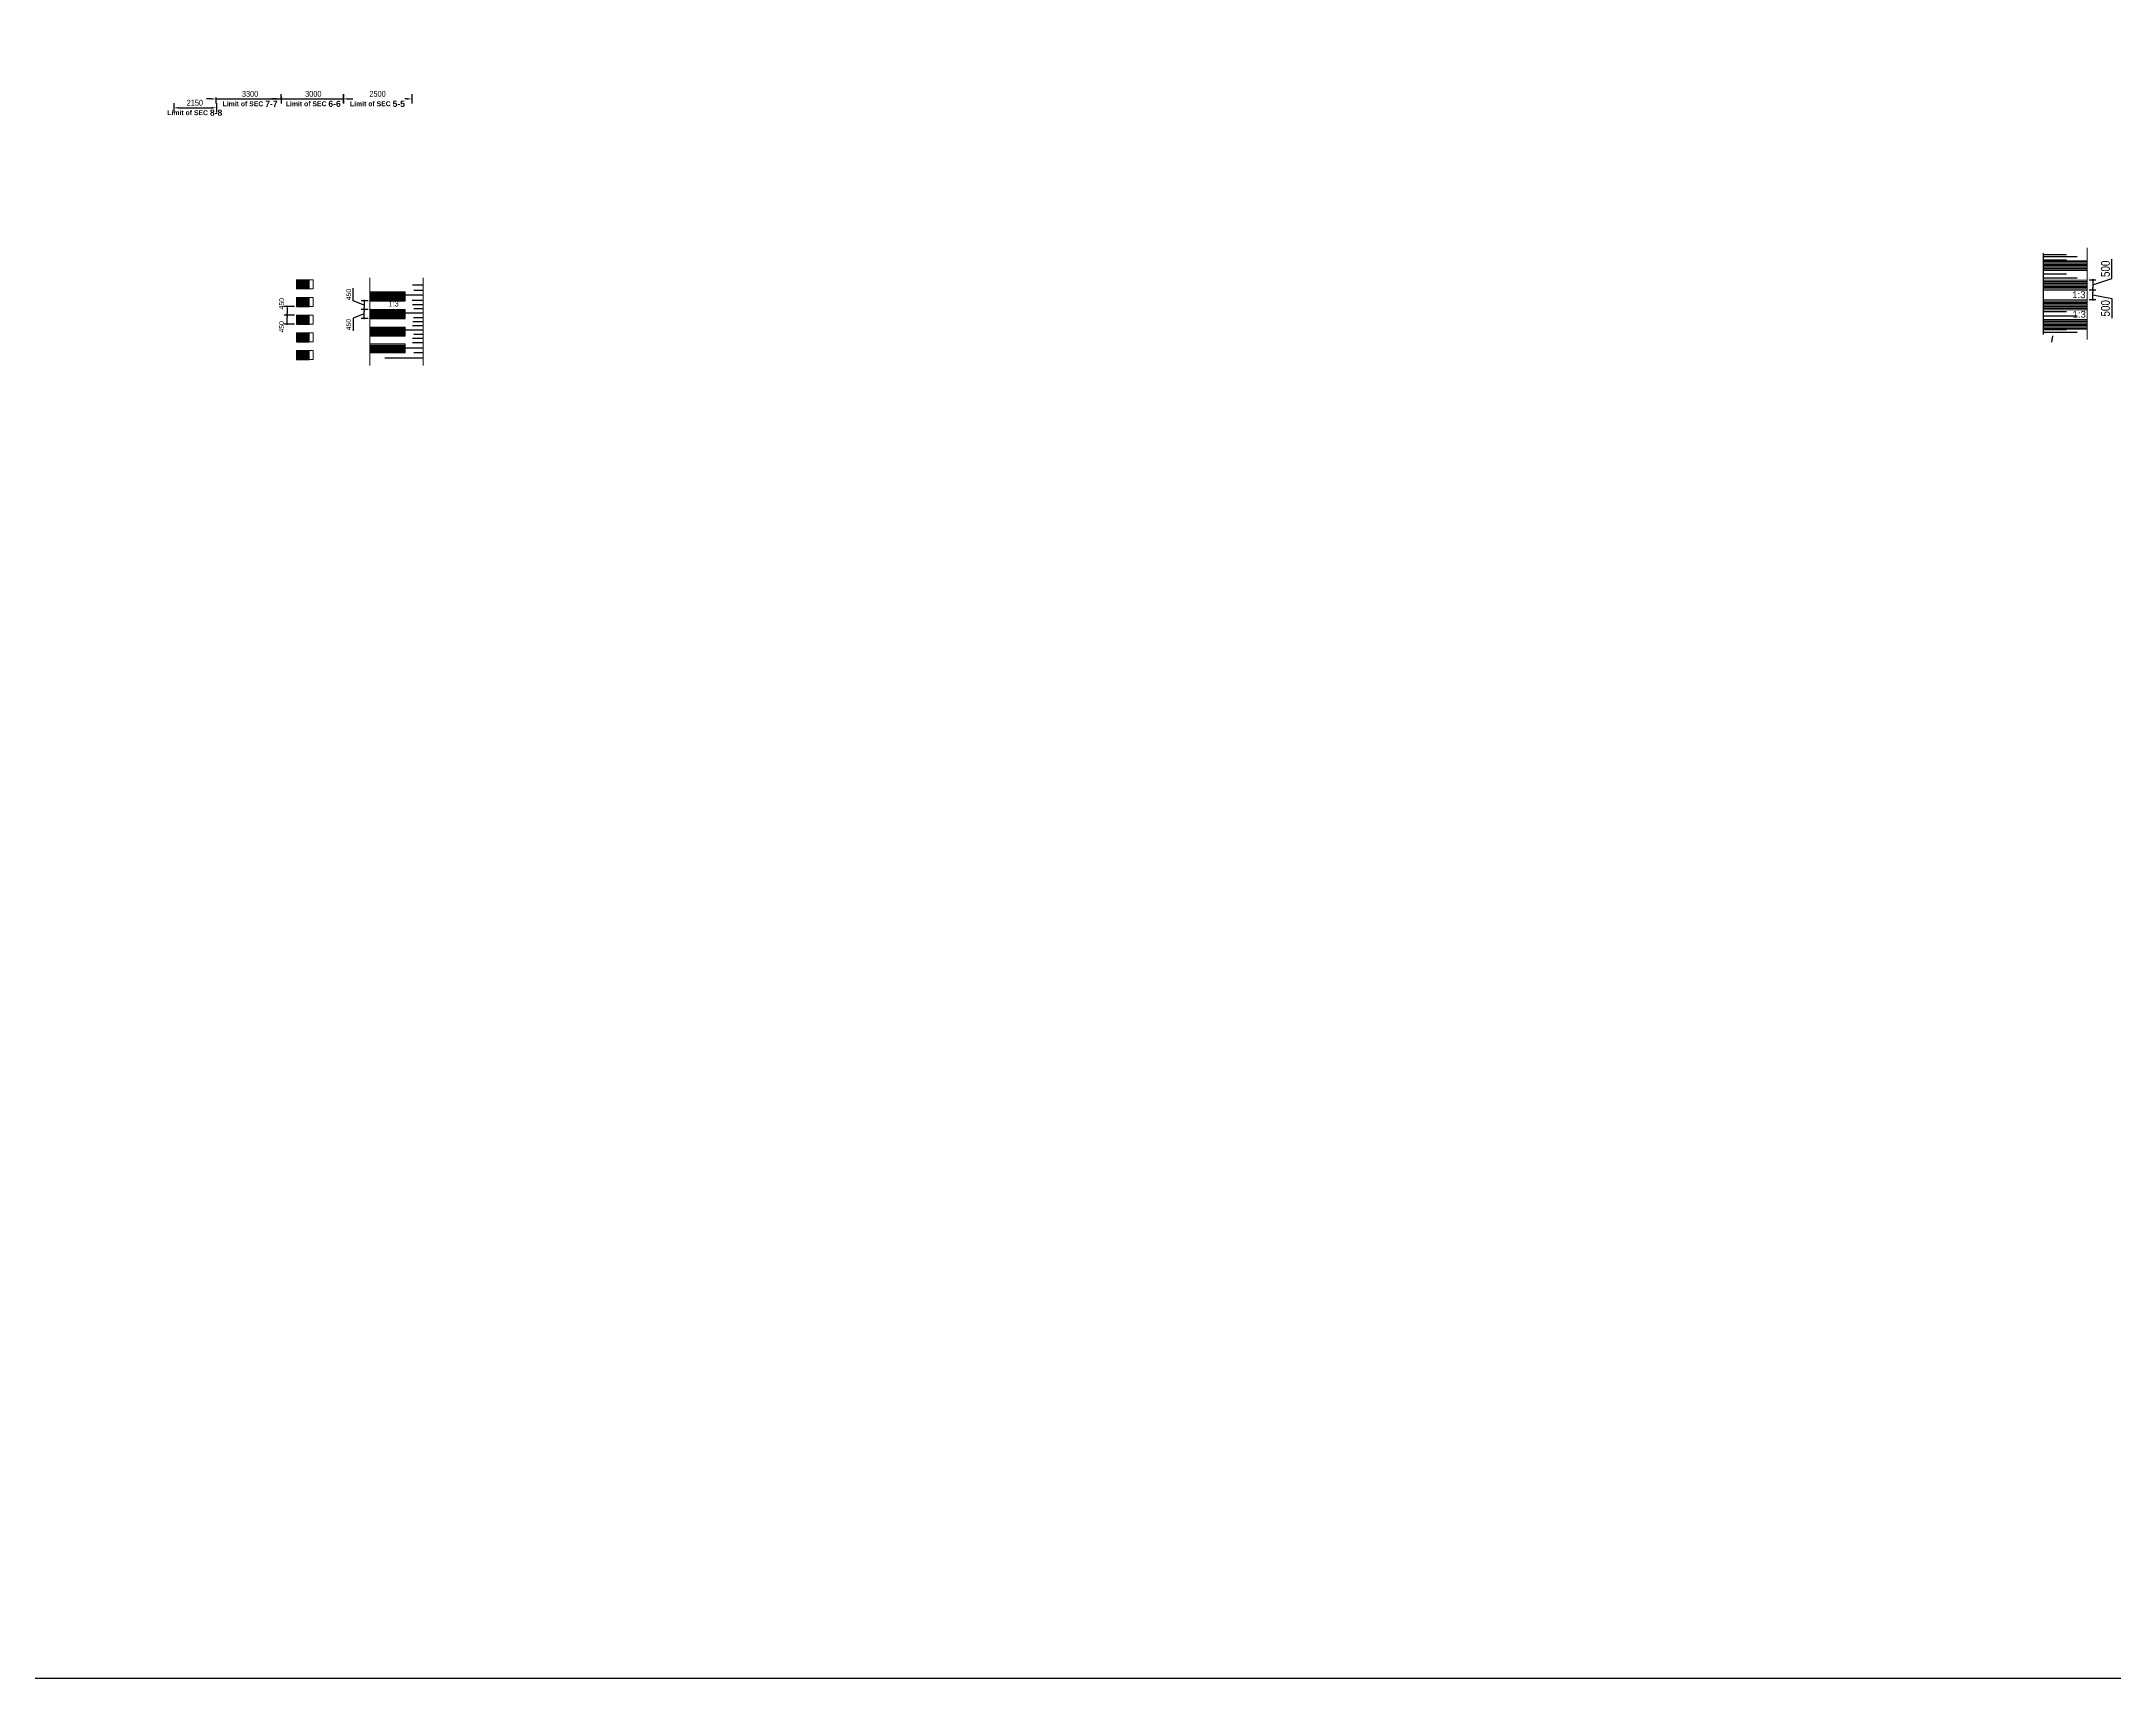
# Model space of a CAD drawing. Extents: x -358915 to 1258323, y -1667244 to -305611.
# Drawn here: x 551762 to 657505, y -1585493 to -1501995 of the extents above; entities that cross this region are included whole.
import ezdxf

# ---------------------------------------------------------------- set-up
doc = ezdxf.new("R2010")
doc.units = 0
doc.header["$LTSCALE"] = 300
doc.header["$MEASUREMENT"] = 0
doc.layers.get('0').update_dxf_attribs({"linetype": 'CONTINUOUS'})
doc.layers.get('DEFPOINTS').update_dxf_attribs({"linetype": 'CONTINUOUS'})
for name, color, linetype, lineweight in [('Dim', 7, 'CONTINUOUS', 9), ('Dimension', 8, 'CONTINUOUS', 18), ('line2', 3, 'CONTINUOUS', 30)]:
    doc.layers.add(name, color=color, linetype=linetype, lineweight=lineweight)
doc.layers.add('HATCH-1', color=8, linetype='CONTINUOUS')
doc.layers.add('LINE', color=7, linetype='CONTINUOUS')
doc.styles.add('1-2', font='arial.ttf')
doc.styles.add('DIM', font='isocp3.shx')
doc.styles.add('dimText', font='ARIALN.TTF')
doc.styles.add('SH-T2', font='arial.ttf', dxfattribs={"width": 0.8})
doc.dimstyles.new('dim n_120', dxfattribs={"dimtxt": 240, "dimasz": 240, "dimexe": 240, "dimexo": 150, "dimgap": 100, "dimtad": 2, "dimdec": 0, "dimzin": 0, "dimdsep": 46, "dimtxsty": 'DIM', "dimcen": 350, "dimclrd": 5, "dimclre": 5, "dimclrt": 7, "dimadec": 0, "dimazin": 0, "dimtfac": 1, "dimtdec": 0, "dimtmove": 0, "dimatfit": 3, "dimfxl": 240, "dimfxlon": 1, "dimtolj": 1, "dimtzin": 0, "dimarcsym": 0})
doc.dimstyles.new('dim_240', dxfattribs={"dimtxt": 480, "dimasz": 480, "dimexe": 300, "dimexo": 200, "dimgap": 200, "dimtad": 1, "dimdec": 0, "dimzin": 0, "dimdsep": 46, "dimtxsty": 'DIM', "dimcen": 350, "dimclrd": 5, "dimclre": 5, "dimclrt": 7, "dimadec": 0, "dimazin": 0, "dimtfac": 1, "dimtdec": 0, "dimtmove": 0, "dimatfit": 3, "dimfxl": 20, "dimtolj": 1, "dimtzin": 0, "dimarcsym": 0})
pattern_1 = [(180, (227401.284, -1578659), (-1e-14, -62.5), [])]
pattern_2 = [(180, (227401.284, -1577759), (-1e-14, -62.5), [])]
pattern_3 = [(180, (227801.284, -1576967.946), (-1e-14, -62.5), [])]

# ---------------------------------------------------------------- blocks, each defined once
blk = doc.blocks.new('_Dot')
at = {"color": 0, "linetype": 'ByBlock', "lineweight": -2}
blk.add_line((-0.5, 0), (-1, 0), dxfattribs=at)
at = {"color": 0, "linetype": 'ByBlock', "const_width": 0.5}
blk.add_lwpolyline([(-0.25, 0, 1), (0.25, 0, 1)], format="xyb", close=True, dxfattribs=at)
blk = doc.blocks.new('*D690')
at = {"layer": 'DEFPOINTS', "color": 0, "transparency": 16777216}
for p in [(568226, -1515668), (568531, -1515668), (568531, -1516118)]:
    blk.add_point(p, dxfattribs=at)
at = {"layer": 'Dim', "color": 5, "lineweight": -2, "transparency": 16777216}
for p, q in [((568226, -1515893), (567660, -1516110)), ((567660, -1516110), (567660, -1516759)), ((568431, -1515668), (568076, -1515668)), ((568431, -1516118), (568076, -1516118)), ((568226, -1516018), (568226, -1515768))]:
    blk.add_line(p, q, dxfattribs=at)
at = {"layer": 'Dim', "color": 5, "lineweight": -2, "transparency": 16777216, "xscale": 100, "yscale": 100, "zscale": 100}
for p, rotation in [((568226, -1515668), 90), ((568226, -1516118), 270)]:
    blk.add_blockref('_Dot', p, dxfattribs=dict(at, rotation=rotation))
at = {"layer": 'Dim', "color": 7, "transparency": 16777216, "insert": (567432, -1516435), "char_height": 250, "attachment_point": 5, "rotation": 90, "style": 'SH-T2'}
blk.add_mtext('\\A1;450', dxfattribs=at)
blk = doc.blocks.new('*D691')
at = {"layer": 'DEFPOINTS', "color": 0, "transparency": 16777216}
for p in [(564295, -1515959), (564763, -1515959), (564763, -1516409)]:
    blk.add_point(p, dxfattribs=at)
at = {"layer": 'Dim', "color": 5, "lineweight": -2, "transparency": 16777216}
for p, q in [((564663, -1515959), (564145, -1515959)), ((564295, -1516309), (564295, -1516059)), ((564663, -1516409), (564145, -1516409))]:
    blk.add_line(p, q, dxfattribs=at)
at = {"layer": 'Dim', "color": 5, "lineweight": -2, "transparency": 16777216, "xscale": 100, "yscale": 100, "zscale": 100}
for p, rotation in [((564295, -1515959), 90), ((564295, -1516409), 270)]:
    blk.add_blockref('_Dot', p, dxfattribs=dict(at, rotation=rotation))
at = {"layer": 'Dim', "color": 7, "transparency": 16777216, "insert": (564012, -1516550), "char_height": 250, "attachment_point": 5, "rotation": 90, "style": 'SH-T2'}
blk.add_mtext('\\A1;450', dxfattribs=at)
blk = doc.blocks.new('*D692')
at = {"layer": 'DEFPOINTS', "color": 0, "transparency": 16777216}
for p in [(564295, -1515959), (564763, -1515509), (564763, -1515959)]:
    blk.add_point(p, dxfattribs=at)
at = {"layer": 'Dim', "color": 5, "lineweight": -2, "transparency": 16777216}
for p, q in [((564663, -1515509), (564145, -1515509)), ((564663, -1515959), (564145, -1515959)), ((564295, -1515609), (564295, -1515859))]:
    blk.add_line(p, q, dxfattribs=at)
at = {"layer": 'Dim', "color": 5, "lineweight": -2, "transparency": 16777216, "xscale": 100, "yscale": 100, "zscale": 100}
for p, rotation in [((564295, -1515509), 90), ((564295, -1515959), 270)]:
    blk.add_blockref('_Dot', p, dxfattribs=dict(at, rotation=rotation))
at = {"layer": 'Dim', "color": 7, "transparency": 16777216, "insert": (564012, -1515369), "char_height": 250, "attachment_point": 5, "rotation": 90, "style": 'SH-T2'}
blk.add_mtext('\\A1;450', dxfattribs=at)
blk = doc.blocks.new('*D693')
at = {"layer": 'DEFPOINTS', "color": 0, "transparency": 16777216}
for p in [(568531, -1515218), (568226, -1515668), (568531, -1515668)]:
    blk.add_point(p, dxfattribs=at)
at = {"layer": 'Dim', "color": 5, "lineweight": -2, "transparency": 16777216}
for p, q in [((567660, -1515227), (567660, -1514577)), ((568226, -1515443), (567660, -1515227)), ((568431, -1515218), (568076, -1515218)), ((568431, -1515668), (568076, -1515668)), ((568226, -1515318), (568226, -1515568))]:
    blk.add_line(p, q, dxfattribs=at)
at = {"layer": 'Dim', "color": 5, "lineweight": -2, "transparency": 16777216, "xscale": 100, "yscale": 100, "zscale": 100}
for p, rotation in [((568226, -1515218), 90), ((568226, -1515668), 270)]:
    blk.add_blockref('_Dot', p, dxfattribs=dict(at, rotation=rotation))
at = {"layer": 'Dim', "color": 7, "transparency": 16777216, "insert": (567432, -1514902), "char_height": 250, "attachment_point": 5, "rotation": 90, "style": 'SH-T2'}
blk.add_mtext('\\A1;450', dxfattribs=at)
blk = doc.blocks.new('*D728')
at = {"layer": 'DEFPOINTS', "color": 0, "ltscale": 50, "transparency": 16777216}
for p in [(558509, -1503396), (560691, -1504926, 0), (560691, -1505380)]:
    blk.add_point(p, dxfattribs=at)
at = {"layer": 'Dim', "color": 5, "lineweight": -2, "ltscale": 50, "transparency": 16777216}
for p, q in [((558509, -1505140), (558509, -1505620)), ((558749, -1505380), (560451, -1505380)), ((560691, -1505140), (560691, -1505620))]:
    blk.add_line(p, q, dxfattribs=at)
at = {"layer": 'Dim', "color": 5, "ltscale": 50, "transparency": 16777216}
for points in [[(558749, -1505340), (558749, -1505420), (558509, -1505380)], [(560451, -1505340), (560451, -1505420), (560691, -1505380)]]:
    blk.add_solid(points, dxfattribs=at)
at = {"layer": 'Dim', "color": 7, "ltscale": 50, "transparency": 16777216, "insert": (559584, -1505380), "char_height": 240, "attachment_point": 5, "style": 'dimText'}
blk.add_mtext('\\A1;{\\H1.25x;2150\\P{\\fArial|b1|i0|c0|p34;\\H0.83333x;Limit of SEC \\H1.25x;8-8}}', dxfattribs=at)
blk = doc.blocks.new('*D729')
at = {"layer": 'DEFPOINTS', "color": 0, "ltscale": 50, "transparency": 16777216}
for p in [(560663, -1504702, 0), (563994, -1504926, 0), (563994, -1504926)]:
    blk.add_point(p, dxfattribs=at)
at = {"layer": 'Dim', "color": 5, "lineweight": -2, "ltscale": 50, "transparency": 16777216}
for p, q in [((563994, -1504926), (563994, -1504686)), ((560423, -1504926), (560183, -1504926)), ((560663, -1504852), (560663, -1505166)), ((560663, -1504926), (563994, -1504926)), ((564234, -1504926), (564474, -1504926))]:
    blk.add_line(p, q, dxfattribs=at)
at = {"layer": 'Dim', "color": 5, "ltscale": 50, "transparency": 16777216}
for points in [[(560423, -1504886), (560423, -1504966), (560663, -1504926)], [(564234, -1504886), (564234, -1504966), (563994, -1504926)]]:
    blk.add_solid(points, dxfattribs=at)
at = {"layer": 'Dim', "color": 7, "ltscale": 50, "transparency": 16777216, "insert": (562403, -1504926), "char_height": 240, "attachment_point": 5, "style": 'dimText'}
blk.add_mtext('\\A1;{\\H1.25x;3300\\P{\\fArial|b1|i0|c0|p34;\\H0.83333x;Limit of SEC \\H1.25x;7-7}}', dxfattribs=at)
blk = doc.blocks.new('*D730')
at = {"layer": 'DEFPOINTS', "color": 0, "ltscale": 50, "transparency": 16777216}
for p in [(563994, -1504664, 0), (567163, -1504517, 0), (567163, -1504926)]:
    blk.add_point(p, dxfattribs=at)
at = {"layer": 'Dim', "color": 5, "lineweight": -2, "ltscale": 50, "transparency": 16777216}
for p, q in [((567163, -1504686), (567163, -1505166)), ((563754, -1504926), (563514, -1504926)), ((563994, -1504814), (563994, -1505166)), ((563994, -1504926), (567163, -1504926)), ((567403, -1504926), (567643, -1504926))]:
    blk.add_line(p, q, dxfattribs=at)
at = {"layer": 'Dim', "color": 5, "ltscale": 50, "transparency": 16777216}
for points in [[(563754, -1504886), (563754, -1504966), (563994, -1504926)], [(567403, -1504886), (567403, -1504966), (567163, -1504926)]]:
    blk.add_solid(points, dxfattribs=at)
at = {"layer": 'Dim', "color": 7, "ltscale": 50, "transparency": 16777216, "insert": (565627, -1504926), "char_height": 240, "attachment_point": 5, "style": 'dimText'}
blk.add_mtext('\\A1;{\\H1.25x;3000\\P{\\fArial|b1|i0|c0|p34;\\H0.83333x;Limit of SEC \\H1.25x;6-6}}', dxfattribs=at)
blk = doc.blocks.new('*D731')
at = {"layer": 'DEFPOINTS', "color": 0, "ltscale": 50, "transparency": 16777216}
for p in [(567152, -1504462), (570652, -1504517), (570652, -1504926)]:
    blk.add_point(p, dxfattribs=at)
at = {"layer": 'Dim', "color": 5, "lineweight": -2, "ltscale": 50, "transparency": 16777216}
for p, q in [((567152, -1504686), (567152, -1505166)), ((570652, -1504686), (570652, -1505166)), ((567392, -1504926), (567510, -1504926)), ((570412, -1504926), (570294, -1504926))]:
    blk.add_line(p, q, dxfattribs=at)
at = {"layer": 'Dim', "color": 5, "ltscale": 50, "transparency": 16777216}
for points in [[(567392, -1504886), (567392, -1504966), (567152, -1504926)], [(570412, -1504886), (570412, -1504966), (570652, -1504926)]]:
    blk.add_solid(points, dxfattribs=at)
at = {"layer": 'Dim', "color": 7, "ltscale": 50, "transparency": 16777216, "insert": (568902, -1504926), "char_height": 240, "attachment_point": 5, "style": 'dimText'}
blk.add_mtext('\\A1;{\\H1.25x;2500\\P{\\fArial|b1|i0|c0|p34;\\H0.83333x;Limit of SEC \\H1.25x;5-5}}', dxfattribs=at)
blk = doc.blocks.new('*D1484')
at = {"layer": 'DEFPOINTS', "color": 0, "transparency": 16777216}
for p in [(656111, -1514660), (656111, -1515160), (656397, -1514660)]:
    blk.add_point(p, dxfattribs=at)
at = {"layer": 'Dim', "color": 5, "lineweight": -2, "transparency": 16777216}
for p, q in [((656211, -1514660), (656547, -1514660)), ((656211, -1515160), (656547, -1515160)), ((656397, -1515040), (656397, -1514780)), ((656397, -1514910), (657373, -1515107)), ((657373, -1515107), (657373, -1516101))]:
    blk.add_line(p, q, dxfattribs=at)
at = {"layer": 'Dim', "color": 5, "lineweight": -2, "transparency": 16777216, "xscale": 120, "yscale": 120, "zscale": 120}
for p, rotation in [((656397, -1514660), 90), ((656397, -1515160), 270)]:
    blk.add_blockref('_Dot', p, dxfattribs=dict(at, rotation=rotation))
at = {"layer": 'Dim', "color": 7, "transparency": 16777216, "insert": (657043, -1515604), "char_height": 450, "attachment_point": 5, "rotation": 90, "style": 'SH-T2'}
blk.add_mtext('\\A1;500', dxfattribs=at)
blk = doc.blocks.new('*D1486')
at = {"layer": 'DEFPOINTS', "color": 0, "transparency": 16777216}
for p in [(656111, -1514160), (656111, -1514660), (656397, -1514660)]:
    blk.add_point(p, dxfattribs=at)
at = {"layer": 'Dim', "color": 5, "lineweight": -2, "transparency": 16777216}
for p, q in [((657373, -1514088), (657373, -1513094)), ((656211, -1514160), (656547, -1514160)), ((656397, -1514410), (657373, -1514088)), ((656211, -1514660), (656547, -1514660)), ((656397, -1514280), (656397, -1514540))]:
    blk.add_line(p, q, dxfattribs=at)
at = {"layer": 'Dim', "color": 5, "lineweight": -2, "transparency": 16777216, "xscale": 120, "yscale": 120, "zscale": 120}
for p, rotation in [((656397, -1514160), 90), ((656397, -1514660), 270)]:
    blk.add_blockref('_Dot', p, dxfattribs=dict(at, rotation=rotation))
at = {"layer": 'Dim', "color": 7, "transparency": 16777216, "insert": (657043, -1513591), "char_height": 450, "attachment_point": 5, "rotation": 90, "style": 'SH-T2'}
blk.add_mtext('\\A1;500', dxfattribs=at)

msp = doc.modelspace()

# ---------------------------------------------------------------- hatches: boundary and pattern name
at = {"layer": 'Dimension', "lineweight": 13, "ltscale": 2}
h = msp.add_hatch(dxfattribs=at)
h.set_pattern_fill('ANSI31', color=14, scale=500, angle=135, style=0)
h.set_pattern_definition([(7e-15, (822249.54, -59425.725), (1e-14, -62.5), [])])
h.paths.add_polyline_path([(653860.7, -1513176.4), (653860.7, -1513676.4), (656110.9, -1513676.4), (656110.9, -1513176.4)])
h.paths.add_polyline_path([(653860.7, -1514176.4), (653860.7, -1514676.4), (656110.9, -1514676.4), (656110.9, -1514176.4)])
h.paths.add_polyline_path([(653860.7, -1515176.8), (653860.7, -1515676.8), (656110.9, -1515676.8), (656110.9, -1515176.8)])
h.paths.add_polyline_path([(653860.7, -1516176.8), (653860.7, -1516676.8), (656110.9, -1516676.8), (656110.9, -1516176.8)])
at = {"layer": 'HATCH-1', "ltscale": 2}
h = msp.add_hatch(dxfattribs=at)
h.set_pattern_fill('ANSI31', color=14, scale=500, angle=135, style=0)
h.set_pattern_definition(pattern_1)
h.paths.add_polyline_path([(565412.9, -1514134.4), (564762.9, -1514134.4), (564762.9, -1514634.4), (565412.9, -1514634.4)])
h = msp.add_hatch(dxfattribs=at)
h.set_pattern_fill('ANSI31', color=14, scale=500, angle=135, style=0)
h.set_pattern_definition(pattern_2)
h.paths.add_polyline_path([(565412.9, -1515534.4), (564762.9, -1515534.4), (564762.9, -1515034.4), (565412.9, -1515034.4)])
h = msp.add_hatch(dxfattribs=at)
h.set_pattern_fill('ANSI31', color=14, scale=500, angle=135, style=0)
h.set_pattern_definition(pattern_3)
h.paths.add_polyline_path([(568514.6, -1514768.3), (570312.3, -1514768.3), (570312.3, -1515218.3), (568512.6, -1515218.3)])
h = msp.add_hatch(dxfattribs=at)
h.set_pattern_fill('ANSI31', color=14, scale=500, angle=135, style=0)
h.set_pattern_definition(pattern_1)
h.paths.add_polyline_path([(565412.9, -1516434.4), (564762.9, -1516434.4), (564762.9, -1515934.4), (565412.9, -1515934.4)])
h = msp.add_hatch(dxfattribs=at)
h.set_pattern_fill('ANSI31', color=14, scale=500, angle=135, style=0)
h.set_pattern_definition([(180, (227801.284, -1577867.946), (-1e-14, -62.5), [])])
h.paths.add_polyline_path([(568514.6, -1515668.3), (570312.3, -1515668.3), (570312.3, -1516118.3), (568512.6, -1516118.3)])
h = msp.add_hatch(dxfattribs=at)
h.set_pattern_fill('ANSI31', color=14, scale=500, angle=135, style=0)
h.set_pattern_definition(pattern_2)
h.paths.add_polyline_path([(565412.9, -1516834.1), (564762.9, -1516834.1), (564762.9, -1517334.1), (565412.9, -1517334.1)])
h = msp.add_hatch(dxfattribs=at)
h.set_pattern_fill('ANSI31', color=14, scale=500, angle=135, style=0)
h.set_pattern_definition(pattern_3)
h.paths.add_polyline_path([(568514.6, -1517018.3), (570312.3, -1517018.3), (570312.3, -1516568.3), (568512.6, -1516568.3)])
h = msp.add_hatch(dxfattribs=at)
h.set_pattern_fill('ANSI31', color=14, scale=500, angle=135, style=0)
h.set_pattern_definition([(180, (227801.284, -1577917.946), (-1e-14, -62.5), [])])
h.paths.add_polyline_path([(568514.6, -1517418.3), (570312.3, -1517418.3), (570312.3, -1517868.3), (568512.6, -1517868.3)])
h = msp.add_hatch(dxfattribs=at)
h.set_pattern_fill('ANSI31', color=14, scale=500, angle=135, style=0)
h.set_pattern_definition(pattern_1)
h.paths.add_polyline_path([(565412.9, -1518234.1), (564762.9, -1518234.1), (564762.9, -1517734.1), (565412.9, -1517734.1)])

# ---------------------------------------------------------------- linework, layer by layer
at = {"layer": 'Dimension', "color": 0, "lineweight": 30, "ltscale": 2}
msp.add_line((653860.5, -1512788), (653860.5, -1516935.4), dxfattribs=at)
at = {"layer": 'Dimension', "color": 0, "lineweight": 13, "ltscale": 2}
for p, q in [((656110.9, -1517191.4, 0), (656110.9, -1512519, 0)), ((656110.9, -1517191.4, 0), (656110.9, -1512665.2, 0)), ((656110.9, -1517191.4, 0), (656110.9, -1512700.8, 0)), ((564762.9, -1514609.4, 0), (564762.9, -1514159.4, 0)), ((565612.9, -1514159.4, 0), (564762.9, -1514159.4, 0)), ((565412.9, -1514609.4, 0), (565412.9, -1514159.4, 0)), ((565612.9, -1514609.4, 0), (565612.9, -1514159.4, 0)), ((568512.3, -1518519.4, 0), (568512.3, -1514055.2, 0)), ((571231.3, -1518515.2, 0), (571231.3, -1514051.1, 0)), ((565612.9, -1514609.4, 0), (564762.9, -1514609.4, 0)), ((565612.9, -1515059.4, 0), (564762.9, -1515059.4, 0)), ((564762.9, -1515059.4, 0), (564762.9, -1515509.4, 0)), ((565412.9, -1515059.4, 0), (565412.9, -1515509.4, 0)), ((565612.9, -1515059.4, 0), (565612.9, -1515509.4, 0)), ((565612.9, -1515509.4, 0), (564762.9, -1515509.4, 0)), ((565612.9, -1515959.4, 0), (564762.9, -1515959.4, 0)), ((564762.9, -1515959.4, 0), (564762.9, -1516409.4, 0)), ((565412.9, -1515959.4, 0), (565412.9, -1516409.4, 0)), ((565612.9, -1515959.4, 0), (565612.9, -1516409.4, 0)), ((565612.9, -1516409.4, 0), (564762.9, -1516409.4, 0)), ((564762.9, -1517309.1, 0), (564762.9, -1516859.1, 0)), ((565612.9, -1516859.1, 0), (564762.9, -1516859.1, 0)), ((565612.9, -1517309.1, 0), (564762.9, -1517309.1, 0)), ((565412.9, -1517309.1, 0), (565412.9, -1516859.1, 0)), ((565612.9, -1517309.1, 0), (565612.9, -1516859.1, 0)), ((565612.9, -1517759.1, 0), (564762.9, -1517759.1, 0)), ((564762.9, -1517759.1, 0), (564762.9, -1518209.1, 0)), ((565612.9, -1518209.1, 0), (564762.9, -1518209.1, 0)), ((565412.9, -1517759.1, 0), (565412.9, -1518209.1, 0)), ((565612.9, -1517759.1, 0), (565612.9, -1518209.1, 0))]:
    msp.add_line(p, q, dxfattribs=at)
at = {"layer": 'Dimension', "color": 0, "lineweight": 13, "ltscale": 2, "elevation": 0}
for points in [[(656110.9, -1513176.4), (653860.7, -1513176.4), (653860.7, -1513676.4), (656110.9, -1513676.4)], [(656110.9, -1514176.4), (653860.7, -1514176.4), (653860.7, -1514676.4), (656110.9, -1514676.4)], [(656110.9, -1514176.4), (653860.7, -1514176.4), (653860.7, -1514676.4), (656110.9, -1514676.4)], [(568512.6, -1514768.3), (570312.3, -1514768.3), (570312.3, -1515218.3), (568512.6, -1515218.3)], [(656110.9, -1515176.8), (653860.7, -1515176.8), (653860.7, -1515676.8), (656110.9, -1515676.8)], [(568512.6, -1515668.3), (570312.3, -1515668.3), (570312.3, -1516118.3), (568512.6, -1516118.3)], [(656110.9, -1516176.8), (653860.7, -1516176.8), (653860.7, -1516676.8), (656110.9, -1516676.8)], [(568512.6, -1517018.3), (570312.3, -1517018.3), (570312.3, -1516568.3), (568512.6, -1516568.3)], [(568512.6, -1517418.3), (570312.3, -1517418.3), (570312.3, -1517868.3), (568512.6, -1517868.3)]]:
    msp.add_lwpolyline(points, dxfattribs=at)
at = {"layer": 'Dimension', "color": 0, "lineweight": 30, "ltscale": 2, "elevation": 0}
msp.add_lwpolyline([(654310.9, -1517325.5), (654352.5, -1517010.4)], dxfattribs=at)
at = {"layer": 'LINE', "color": 3, "ltscale": 0.5}
msp.add_lwpolyline([(-358915.3, -1401691), (1178498.8, -1401691), (1178498.8, -1585492.7), (-358915.3, -1585492.7)], close=True, dxfattribs=at)
at = {"layer": 'line2', "color": 14}
for points in [[(653860.5, -1512855.8), (655060.1, -1512855.8)], [(653860.5, -1512958.4), (655594.4, -1512958.4)], [(653860.5, -1513136.5), (655060.1, -1513136.5)], [(653861.3, -1513841), (655060.8, -1513841)], [(653861.3, -1514043.8), (655595.1, -1514043.8)], [(653861.3, -1515765.2), (655060.8, -1515765.2)], [(653861.3, -1515992.2), (655595.1, -1515992.2)], [(653860.5, -1516678.8), (655060.1, -1516678.8)], [(653860.5, -1516828.7), (655594.4, -1516828.7)]]:
    msp.add_lwpolyline(points, dxfattribs=at)
at = {"layer": 'line2', "color": 14, "elevation": 0}
for points in [[(571231.3, -1514930.9), (569821.6, -1514930.9)], [(571231.3, -1515205.5), (570671.7, -1515205.5)], [(571231.3, -1514427.2), (570686.1, -1514427.2)], [(571231.3, -1514703.9), (570762.6, -1514703.9)], [(571231.3, -1515205.5), (570762.6, -1515205.5)], [(571231.3, -1515854.7), (570071.8, -1515854.7)], [(571231.3, -1515421.9), (570693.6, -1515421.9)], [(571231.3, -1516287.6), (570700, -1516287.6)], [(571231.3, -1516084.3), (570740.6, -1516084.3)], [(571231.3, -1515638.3), (570762.6, -1515638.3)], [(653880.5, -1515942.1), (653880.5, -1515942.1)], [(571231.3, -1516720.4), (570023.5, -1516720.4)], [(571231.3, -1516490.9), (570680.2, -1516490.9)], [(571231.3, -1517153.2), (570686.9, -1517153.2)], [(571231.3, -1517369.6), (570686.9, -1517369.6)], [(571231.3, -1516936.8), (570762.6, -1516936.8)], [(571231.3, -1517369.6), (570762.6, -1517369.6)], [(571231.3, -1518147.9), (569281.3, -1518147.9)], [(571231.3, -1517644.2), (569887.9, -1517644.2)], [(571231.3, -1517871.2), (570762.6, -1517871.2)]]:
    msp.add_lwpolyline(points, dxfattribs=at)

# ---------------------------------------------------------------- texts
at = {"layer": 'Dimension', "color": 0, "lineweight": 13, "ltscale": 2, "attachment_point": 5, "style": '1-2'}
for insert, char_height, width in [((569715.5, -1515374.3, 0), 280, 826.372), ((655687, -1514914.9, 0), 350, 976.664), ((655701.9, -1515912.6, 0), 350, 976.664)]:
    msp.add_mtext('1:3', dxfattribs=dict(at, insert=insert, char_height=char_height, width=width))

# ---------------------------------------------------------------- dimensions: what is measured, and where the dimension line sits
at = {"layer": 'Dim', "ltscale": 50}
for base, p1, p2, text, picture, middle in [((560690.7, -1505380, 0), (558509.1, -1503395.7, 0), (560690.7, -1504926.2, 0), '{\\H1.25x;2150\\X{\\fArial|b1|i0|c0|p34;\\H0.83333x;Limit of SEC \\H1.25x;8-8}}', '*D728', (559584.1, -1505380, 0)), ((563994.5, -1504926.2, 0), (560662.6, -1504701.8, 0), (563994.5, -1504926.2, 0), '{\\H1.25x;3300\\X{\\fArial|b1|i0|c0|p34;\\H0.83333x;Limit of SEC \\H1.25x;7-7}}', '*D729', (562402.6, -1504926.2, 0)), ((567162.6, -1504926.2, 0), (563994.5, -1504664.3, 0), (567162.6, -1504516.9, 0), '{\\H1.25x;3000\\X{\\fArial|b1|i0|c0|p34;\\H0.83333x;Limit of SEC \\H1.25x;6-6}}', '*D730', (565626.9, -1504926.2, 0)), ((570651.9, -1504926.2, 0), (567151.9, -1504461.8, 0), (570651.9, -1504516.9, 0), '{\\H1.25x;2500\\X{\\fArial|b1|i0|c0|p34;\\H0.83333x;Limit of SEC \\H1.25x;5-5}}', '*D731', (568901.9, -1504926.2, 0))]:
    dim = msp.add_linear_dim(base=base, p1=p1, p2=p2, text=text, dimstyle='dim n_120', override={"dimgap": 10, "dimtxsty": 'dimText', "dimtmove": 2}, dxfattribs=at)
    dim.commit()
    dim.dimension.update_dxf_attribs({"geometry": picture, "text_midpoint": middle, "dimtype": 160})
at = {"layer": 'Dim', "color": 1}
for base, p1, p2, angle, override, picture, middle in [((656397.3, -1514660.4, 0), (656110.9, -1514160.4, 0), (656110.9, -1514660.4, 0), 90, {"dimtxt": 450, "dimasz": 120, "dimexe": 150, "dimexo": 100, "dimgap": 100, "dimtxsty": 'SH-T2', "dimblk1": 'Dot', "dimblk2": 'Dot', "dimsah": 1, "dimtmove": 1}, '*D1486', (657373.1, -1513988.2, 0)), ((564295, -1515959.4, 0), (564762.9, -1515509.4, 0), (564762.9, -1515959.4, 0), 90, {"dimtxt": 250, "dimasz": 100, "dimexe": 150, "dimexo": 100, "dimgap": 100, "dimtxsty": 'SH-T2', "dimblk1": 'Dot', "dimblk2": 'Dot', "dimsah": 1, "dimtmove": 1}, '*D692', (564239.5, -1515368.9, 0)), ((568225.7, -1515668.3, 0), (568531, -1515218.3, 0), (568531, -1515668.3, 0), 90, {"dimtxt": 250, "dimasz": 100, "dimexe": 150, "dimexo": 100, "dimgap": 100, "dimtxsty": 'SH-T2', "dimblk1": 'Dot', "dimblk2": 'Dot', "dimsah": 1, "dimtmove": 1}, '*D693', (567659.8, -1515126.5, 0)), ((656397.3, -1514660.4, 0), (656110.9, -1515160.4, 0), (656110.9, -1514660.4, 0), 270, {"dimtxt": 450, "dimasz": 120, "dimexe": 150, "dimexo": 100, "dimgap": 100, "dimtxsty": 'SH-T2', "dimblk1": 'Dot', "dimblk2": 'Dot', "dimsah": 1, "dimtmove": 1}, '*D1484', (657373.1, -1515206.7, 0)), ((564295, -1515959.4, 0), (564762.9, -1516409.4, 0), (564762.9, -1515959.4, 0), 270, {"dimtxt": 250, "dimasz": 100, "dimexe": 150, "dimexo": 100, "dimgap": 100, "dimtxsty": 'SH-T2', "dimblk1": 'Dot', "dimblk2": 'Dot', "dimsah": 1, "dimtmove": 1}, '*D691', (564239.5, -1516549.9, 0)), ((568225.7, -1515668.3, 0), (568531, -1516118.3, 0), (568531, -1515668.3, 0), 270, {"dimtxt": 250, "dimasz": 100, "dimexe": 150, "dimexo": 100, "dimgap": 100, "dimtxsty": 'SH-T2', "dimblk1": 'Dot', "dimblk2": 'Dot', "dimsah": 1, "dimtmove": 1}, '*D690', (567659.8, -1516210.1, 0))]:
    dim = msp.add_linear_dim(base=base, p1=p1, p2=p2, angle=angle, dimstyle='dim_240', override=override, dxfattribs=at)
    dim.commit()
    dim.dimension.update_dxf_attribs({"geometry": picture, "text_midpoint": middle, "dimtype": 160})

doc.saveas('drawing.dxf')
